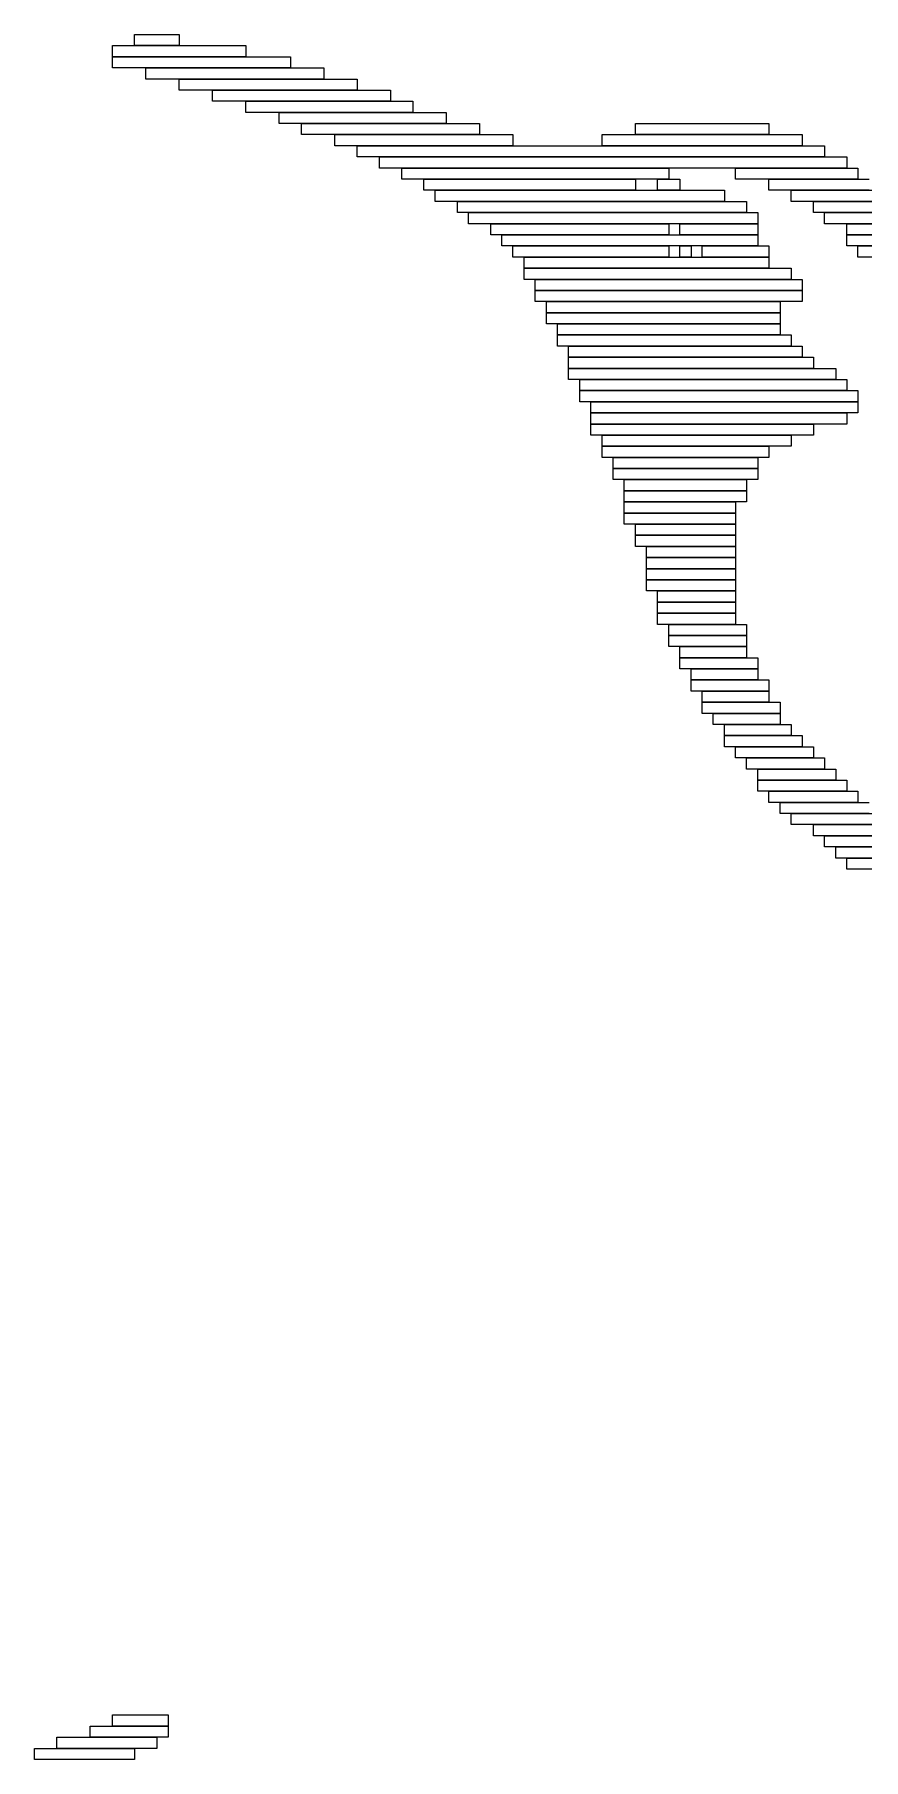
# Model space of a CAD drawing. Extents: x 402 to 615, y 409 to 596.
# Drawn here: x 402 to 476.5, y 409 to 564 of the extents above; entities that cross this region are included whole.
import ezdxf

# ---------------------------------------------------------------- set-up
doc = ezdxf.new("R2010")
doc.units = 0

msp = doc.modelspace()

# ---------------------------------------------------------------- linework, layer by layer
for p, q in [((409, 563), (421, 563)), ((409, 562), (409, 563)), ((411, 564), (415, 564)), ((411, 563), (411, 564)), ((415, 563), (411, 563)), ((415, 564), (415, 563)), ((421, 563), (421, 562)), ((421, 562), (409, 562)), ((409, 562), (425, 562)), ((409, 561), (409, 562)), ((425, 562), (425, 561)), ((425, 561), (409, 561)), ((412, 561), (428, 561)), ((412, 560), (412, 561)), ((428, 560), (412, 560)), ((415, 560), (431, 560)), ((415, 559), (415, 560)), ((428, 561), (428, 560)), ((431, 560), (431, 559)), ((431, 559), (415, 559)), ((418, 559), (434, 559)), ((418, 558), (418, 559)), ((434, 558), (418, 558)), ((421, 558), (436, 558)), ((421, 557), (421, 558)), ((434, 559), (434, 558)), ((436, 558), (436, 557)), ((436, 557), (421, 557)), ((424, 557), (439, 557)), ((424, 556), (424, 557)), ((439, 557), (439, 556)), ((439, 556), (424, 556)), ((426, 556), (442, 556)), ((426, 555), (426, 556)), ((442, 555), (426, 555)), ((429, 555), (445, 555)), ((429, 554), (429, 555)), ((442, 556), (442, 555)), ((445, 555), (445, 554)), ((453, 555), (471, 555)), ((453, 554), (453, 555)), ((456, 556), (468, 556)), ((456, 555), (456, 556)), ((468, 555), (456, 555)), ((468, 556), (468, 555)), ((471, 555), (471, 554)), ((445, 554), (429, 554)), ((431, 554), (473, 554)), ((431, 553), (431, 554)), ((471, 554), (453, 554)), ((473, 554), (473, 553)), ((473, 553), (431, 553)), ((433, 553), (475, 553)), ((433, 552), (433, 553)), ((475, 552), (433, 552)), ((435, 552), (459, 552)), ((435, 551), (435, 552)), ((459, 552), (459, 551)), ((465, 552), (476, 552)), ((465, 551), (465, 552)), ((475, 553), (475, 552)), ((476, 552), (476, 551)), ((459, 551), (435, 551)), ((437, 551), (456, 551)), ((437, 550), (437, 551)), ((456, 551), (456, 550)), ((458, 551), (460, 551)), ((458, 550), (458, 551)), ((460, 551), (460, 550)), ((476, 551), (465, 551)), ((468, 551), (477, 551)), ((468, 550), (468, 551)), ((456, 550), (437, 550)), ((438, 550), (464, 550)), ((438, 549), (438, 550)), ((464, 549), (438, 549)), ((440, 549), (466, 549)), ((440, 548), (440, 549)), ((460, 550), (458, 550)), ((464, 550), (464, 549)), ((466, 549), (466, 548)), ((477, 550), (468, 550)), ((470, 550), (478, 550)), ((470, 549), (470, 550)), ((478, 549), (470, 549)), ((472, 549), (479, 549)), ((472, 548), (472, 549)), ((466, 548), (440, 548)), ((441, 548), (467, 548)), ((441, 547), (441, 548)), ((467, 548), (467, 547)), ((479, 548), (472, 548)), ((473, 548), (480, 548)), ((473, 547), (473, 548)), ((467, 547), (441, 547)), ((443, 547), (459, 547)), ((443, 546), (443, 547)), ((459, 546), (443, 546)), ((444, 546), (467, 546)), ((444, 545), (444, 546)), ((459, 547), (459, 546)), ((460, 547), (467, 547)), ((460, 546), (460, 547)), ((467, 546), (460, 546)), ((467, 547), (467, 546)), ((467, 546), (467, 545)), ((480, 547), (473, 547)), ((475, 547), (480, 547)), ((475, 546), (475, 547)), ((480, 546), (475, 546)), ((475, 546), (481, 546)), ((475, 545), (475, 546)), ((467, 545), (444, 545)), ((445, 545), (459, 545)), ((445, 544), (445, 545)), ((459, 545), (459, 544)), ((460, 545), (461, 545)), ((460, 544), (460, 545)), ((461, 545), (461, 544)), ((462, 545), (468, 545)), ((462, 544), (462, 545)), ((468, 545), (468, 544)), ((481, 545), (475, 545)), ((476, 545), (482, 545)), ((476, 544), (476, 545)), ((459, 544), (445, 544)), ((446, 544), (468, 544)), ((446, 543), (446, 544)), ((468, 543), (446, 543)), ((446, 543), (470, 543)), ((446, 542), (446, 543)), ((461, 544), (460, 544)), ((468, 544), (462, 544)), ((468, 544), (468, 543)), ((470, 543), (470, 542)), ((482, 544), (476, 544)), ((470, 542), (446, 542)), ((447, 542), (471, 542)), ((447, 541), (447, 542)), ((471, 541), (447, 541)), ((447, 541), (471, 541)), ((447, 540), (447, 541)), ((471, 542), (471, 541)), ((471, 541), (471, 540)), ((471, 540), (447, 540)), ((448, 540), (469, 540)), ((448, 539), (448, 540)), ((469, 540), (469, 539)), ((469, 539), (448, 539)), ((448, 539), (469, 539)), ((448, 538), (448, 539)), ((469, 538), (448, 538)), ((449, 538), (469, 538)), ((449, 537), (449, 538)), ((469, 539), (469, 538)), ((469, 538), (469, 537)), ((469, 537), (449, 537)), ((449, 537), (470, 537)), ((449, 536), (449, 537)), ((470, 537), (470, 536)), ((470, 536), (449, 536)), ((450, 536), (471, 536)), ((450, 535), (450, 536)), ((471, 535), (450, 535)), ((450, 535), (472, 535)), ((450, 534), (450, 535)), ((471, 536), (471, 535)), ((472, 535), (472, 534)), ((472, 534), (450, 534)), ((450, 534), (474, 534)), ((450, 533), (450, 534)), ((474, 534), (474, 533)), ((474, 533), (450, 533)), ((451, 533), (475, 533)), ((451, 532), (451, 533)), ((475, 532), (451, 532)), ((451, 532), (476, 532)), ((451, 531), (451, 532)), ((475, 533), (475, 532)), ((476, 532), (476, 531)), ((476, 531), (451, 531)), ((452, 531), (476, 531)), ((452, 530), (452, 531)), ((476, 531), (476, 530)), ((476, 530), (452, 530)), ((452, 530), (475, 530)), ((452, 529), (452, 530)), ((475, 529), (452, 529)), ((452, 529), (472, 529)), ((452, 528), (452, 529)), ((472, 529), (472, 528)), ((475, 530), (475, 529)), ((472, 528), (452, 528)), ((453, 528), (470, 528)), ((453, 527), (453, 528)), ((470, 527), (453, 527)), ((453, 527), (468, 527)), ((453, 526), (453, 527)), ((468, 527), (468, 526)), ((470, 528), (470, 527)), ((468, 526), (453, 526)), ((454, 526), (467, 526)), ((454, 525), (454, 526)), ((467, 526), (467, 525)), ((467, 525), (454, 525)), ((454, 525), (467, 525)), ((454, 524), (454, 525)), ((467, 524), (454, 524)), ((455, 524), (466, 524)), ((455, 523), (455, 524)), ((466, 524), (466, 523)), ((467, 525), (467, 524)), ((466, 523), (455, 523)), ((455, 523), (466, 523)), ((455, 522), (455, 523)), ((466, 523), (466, 522)), ((466, 522), (455, 522)), ((455, 522), (465, 522)), ((455, 521), (455, 522)), ((465, 521), (455, 521)), ((455, 521), (465, 521)), ((455, 520), (455, 521)), ((465, 522), (465, 521)), ((465, 521), (465, 520)), ((465, 520), (455, 520)), ((456, 520), (465, 520)), ((456, 519), (456, 520)), ((465, 520), (465, 519)), ((465, 519), (456, 519)), ((456, 519), (465, 519)), ((456, 518), (456, 519)), ((465, 518), (456, 518)), ((457, 518), (465, 518)), ((457, 517), (457, 518)), ((465, 519), (465, 518)), ((465, 518), (465, 517)), ((465, 517), (457, 517)), ((457, 517), (465, 517)), ((457, 516), (457, 517)), ((465, 517), (465, 516)), ((465, 516), (457, 516)), ((457, 516), (465, 516)), ((457, 515), (457, 516)), ((465, 515), (457, 515)), ((457, 515), (465, 515)), ((457, 514), (457, 515)), ((465, 516), (465, 515)), ((465, 515), (465, 514)), ((465, 514), (457, 514)), ((458, 514), (465, 514)), ((458, 513), (458, 514)), ((465, 514), (465, 513)), ((465, 513), (458, 513)), ((458, 513), (465, 513)), ((458, 512), (458, 513)), ((465, 512), (458, 512)), ((458, 512), (465, 512)), ((458, 511), (458, 512)), ((465, 513), (465, 512)), ((465, 512), (465, 511)), ((465, 511), (458, 511)), ((459, 511), (466, 511)), ((459, 510), (459, 511)), ((466, 510), (459, 510)), ((459, 510), (466, 510)), ((459, 509), (459, 510)), ((466, 511), (466, 510)), ((466, 510), (466, 509)), ((466, 509), (459, 509)), ((460, 509), (466, 509)), ((460, 508), (460, 509)), ((466, 509), (466, 508)), ((466, 508), (460, 508)), ((460, 508), (467, 508)), ((460, 507), (460, 508)), ((467, 507), (460, 507)), ((461, 507), (467, 507)), ((461, 506), (461, 507)), ((467, 508), (467, 507)), ((467, 507), (467, 506)), ((467, 506), (461, 506)), ((461, 506), (468, 506)), ((461, 505), (461, 506)), ((468, 506), (468, 505)), ((468, 505), (461, 505)), ((462, 505), (468, 505)), ((462, 504), (462, 505)), ((468, 504), (462, 504)), ((462, 504), (469, 504)), ((462, 503), (462, 504)), ((468, 505), (468, 504)), ((469, 504), (469, 503)), ((469, 503), (462, 503)), ((463, 503), (469, 503)), ((463, 502), (463, 503)), ((469, 503), (469, 502)), ((469, 502), (463, 502)), ((464, 502), (470, 502)), ((464, 501), (464, 502)), ((470, 501), (464, 501)), ((464, 501), (471, 501)), ((464, 500), (464, 501)), ((470, 502), (470, 501)), ((471, 501), (471, 500)), ((471, 500), (464, 500)), ((465, 500), (472, 500)), ((465, 499), (465, 500)), ((472, 500), (472, 499)), ((472, 499), (465, 499)), ((466, 499), (473, 499)), ((466, 498), (466, 499)), ((473, 498), (466, 498)), ((467, 498), (474, 498)), ((467, 497), (467, 498)), ((473, 499), (473, 498)), ((474, 498), (474, 497)), ((474, 497), (467, 497)), ((467, 497), (475, 497)), ((467, 496), (467, 497)), ((475, 496), (467, 496)), ((468, 496), (476, 496)), ((468, 495), (468, 496)), ((475, 497), (475, 496)), ((476, 496), (476, 495)), ((476, 495), (468, 495)), ((469, 495), (477, 495)), ((469, 494), (469, 495)), ((477, 494), (469, 494)), ((470, 494), (478, 494)), ((470, 493), (470, 494)), ((478, 493), (470, 493)), ((472, 493), (480, 493)), ((472, 492), (472, 493)), ((480, 492), (472, 492)), ((473, 492), (482, 492)), ((473, 491), (473, 492)), ((482, 491), (473, 491)), ((474, 491), (483, 491)), ((474, 490), (474, 491)), ((483, 490), (474, 490)), ((475, 490), (486, 490)), ((475, 489), (475, 490)), ((486, 489), (475, 489)), ((409, 413), (414, 413)), ((409, 412), (409, 413)), ((414, 413), (414, 412)), ((404, 411), (413, 411)), ((404, 410), (404, 411)), ((407, 412), (414, 412)), ((407, 411), (407, 412)), ((414, 411), (407, 411)), ((414, 412), (409, 412)), ((413, 411), (413, 410)), ((414, 412), (414, 411)), ((402, 410), (411, 410)), ((402, 409), (402, 410)), ((413, 410), (404, 410)), ((411, 410), (411, 409)), ((411, 409), (402, 409))]:
    msp.add_line(p, q)

doc.saveas('drawing.dxf')
